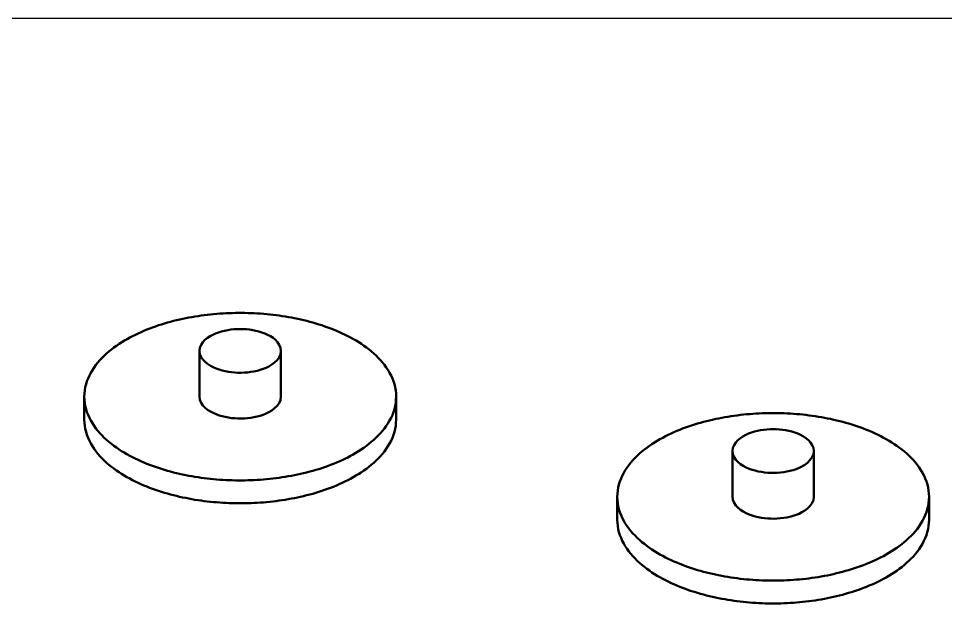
# Model space of a CAD drawing. Header units: millimetres. Extents: x 0 to 841, y 0 to 594.
# Drawn here: x 284.7 to 320.49, y 386.64 to 409.21 of the extents above; entities that cross this region are included whole.
import ezdxf

# ---------------------------------------------------------------- set-up
doc = ezdxf.new("R2010")
doc.units = ezdxf.units.MM
doc.layers.add('COTA', color=7, linetype='CONTINUOUS', lineweight=25)
doc.layers.add('VIS', color=7, linetype='CONTINUOUS', lineweight=50)

msp = doc.modelspace()

# ---------------------------------------------------------------- linework, layer by layer
at = {"layer": 'COTA'}
msp.add_line((323.043, 409.209), (228.697, 409.209), dxfattribs=at)
at = {"layer": 'VIS'}
for points in [[(299.279, 394.616), (299.275, 394.736), (299.262, 394.857), (299.241, 394.976), (299.213, 395.093), (299.177, 395.208), (299.134, 395.321), (299.084, 395.431), (299.028, 395.538), (298.967, 395.643), (298.9, 395.743), (298.829, 395.841), (298.754, 395.936), (298.675, 396.027), (298.592, 396.115), (298.506, 396.2), (298.417, 396.282), (298.326, 396.361), (298.232, 396.437), (298.136, 396.51), (298.038, 396.581), (297.938, 396.649), (297.836, 396.715), (297.733, 396.778), (297.629, 396.838), (297.523, 396.897), (297.416, 396.953), (297.308, 397.007), (297.199, 397.059), (297.089, 397.109), (296.978, 397.157), (296.866, 397.203), (296.754, 397.247), (296.641, 397.289), (296.527, 397.33), (296.412, 397.369), (296.297, 397.406), (296.182, 397.441), (296.066, 397.475), (295.949, 397.507), (295.832, 397.537), (295.715, 397.566), (295.597, 397.594), (295.479, 397.62), (295.361, 397.644), (295.242, 397.667), (295.123, 397.689), (295.004, 397.709), (294.885, 397.727), (294.765, 397.745), (294.645, 397.761), (294.526, 397.775), (294.405, 397.788), (294.285, 397.8), (294.165, 397.811), (294.044, 397.82), (293.924, 397.828), (293.803, 397.834), (293.682, 397.839), (293.562, 397.843), (293.441, 397.846), (293.32, 397.847), (293.199, 397.847), (293.078, 397.846), (292.957, 397.843), (292.837, 397.839), (292.716, 397.834), (292.595, 397.828), (292.475, 397.82), (292.354, 397.811), (292.234, 397.8), (292.114, 397.788), (291.993, 397.775), (291.873, 397.761), (291.754, 397.745), (291.634, 397.727), (291.515, 397.709), (291.396, 397.689), (291.277, 397.667), (291.158, 397.644), (291.04, 397.62), (290.922, 397.594), (290.804, 397.566), (290.687, 397.537), (290.57, 397.507), (290.453, 397.475), (290.337, 397.441), (290.222, 397.406), (290.107, 397.369), (289.992, 397.33), (289.878, 397.289), (289.765, 397.247), (289.653, 397.203), (289.541, 397.157), (289.43, 397.109), (289.32, 397.059), (289.211, 397.007), (289.103, 396.953), (288.996, 396.897), (288.89, 396.838), (288.786, 396.778), (288.683, 396.715), (288.581, 396.649), (288.481, 396.581), (288.383, 396.51), (288.287, 396.437), (288.193, 396.361), (288.102, 396.282), (288.013, 396.2), (287.927, 396.115), (287.844, 396.027), (287.765, 395.936), (287.69, 395.841), (287.619, 395.743), (287.552, 395.643), (287.491, 395.538), (287.435, 395.431), (287.385, 395.321), (287.342, 395.208), (287.306, 395.093), (287.278, 394.976), (287.257, 394.857), (287.244, 394.736), (287.24, 394.616)], [(294.83, 396.382), (294.814, 396.502), (294.769, 396.614), (294.702, 396.715), (294.62, 396.803), (294.526, 396.88), (294.425, 396.947), (294.318, 397.005), (294.208, 397.054), (294.094, 397.096), (293.978, 397.131), (293.861, 397.161), (293.742, 397.184), (293.622, 397.202), (293.502, 397.215), (293.381, 397.222), (293.259, 397.225), (293.138, 397.222), (293.017, 397.215), (292.897, 397.202), (292.777, 397.184), (292.658, 397.161), (292.541, 397.131), (292.425, 397.096), (292.311, 397.054), (292.201, 397.005), (292.094, 396.947), (291.993, 396.88), (291.899, 396.803), (291.817, 396.715), (291.75, 396.614), (291.705, 396.502), (291.689, 396.382)], [(291.689, 396.382), (291.706, 396.26), (291.752, 396.146), (291.821, 396.044), (291.906, 395.954), (292.002, 395.877), (292.106, 395.81), (292.215, 395.752), (292.328, 395.703), (292.445, 395.661), (292.563, 395.626), (292.683, 395.598), (292.805, 395.575), (292.927, 395.558), (293.05, 395.546), (293.173, 395.54), (293.297, 395.539), (293.42, 395.543), (293.543, 395.553), (293.666, 395.568), (293.787, 395.588), (293.908, 395.614), (294.027, 395.647), (294.144, 395.686), (294.259, 395.732), (294.37, 395.786)], [(291.689, 396.382), (291.689, 394.616)], [(294.37, 395.786), (294.483, 395.853), (294.588, 395.933), (294.682, 396.025), (294.759, 396.131), (294.811, 396.252), (294.83, 396.382)], [(294.83, 396.382), (294.83, 394.616)], [(287.24, 394.616), (287.244, 394.495), (287.257, 394.375), (287.278, 394.256), (287.306, 394.139), (287.342, 394.023), (287.385, 393.911), (287.435, 393.801), (287.491, 393.693), (287.552, 393.589), (287.618, 393.489), (287.689, 393.391), (287.765, 393.297), (287.844, 393.205), (287.926, 393.117), (288.012, 393.032), (288.101, 392.95), (288.192, 392.871), (288.286, 392.795), (288.382, 392.722), (288.48, 392.651), (288.58, 392.583), (288.681, 392.518), (288.784, 392.455), (288.888, 392.394), (288.994, 392.336), (289.101, 392.279), (289.209, 392.225), (289.318, 392.173), (289.428, 392.123), (289.539, 392.075), (289.65, 392.029), (289.763, 391.985), (289.876, 391.943), (289.989, 391.902), (290.104, 391.864), (290.219, 391.827), (290.334, 391.791), (290.45, 391.758), (290.567, 391.725), (290.683, 391.695), (290.801, 391.666), (290.918, 391.638), (291.036, 391.613), (291.154, 391.588), (291.273, 391.565), (291.392, 391.543), (291.511, 391.523), (291.63, 391.505), (291.75, 391.487), (291.869, 391.471), (291.989, 391.457), (292.109, 391.444), (292.229, 391.432), (292.35, 391.421), (292.47, 391.412), (292.59, 391.404), (292.711, 391.397), (292.832, 391.392), (292.952, 391.388), (293.073, 391.386), (293.194, 391.384), (293.315, 391.384), (293.435, 391.385), (293.556, 391.388), (293.677, 391.392), (293.797, 391.397), (293.918, 391.403), (294.038, 391.411), (294.159, 391.42), (294.279, 391.431), (294.399, 391.442), (294.519, 391.456), (294.639, 391.47), (294.759, 391.486), (294.878, 391.503), (294.998, 391.522), (295.117, 391.542), (295.236, 391.563), (295.354, 391.586), (295.473, 391.61), (295.591, 391.636), (295.708, 391.663), (295.825, 391.692), (295.942, 391.723), (296.059, 391.755), (296.175, 391.788), (296.29, 391.823), (296.405, 391.86), (296.52, 391.899), (296.633, 391.939), (296.747, 391.981), (296.859, 392.025), (296.971, 392.071), (297.082, 392.119), (297.192, 392.169), (297.301, 392.221), (297.409, 392.274), (297.516, 392.331)], [(287.24, 394.616), (287.24, 393.733)], [(291.689, 394.616), (291.706, 394.494), (291.752, 394.379), (291.821, 394.277), (291.906, 394.188), (292.002, 394.111), (292.106, 394.044), (292.215, 393.986), (292.328, 393.937), (292.445, 393.895), (292.563, 393.86), (292.683, 393.831), (292.805, 393.809), (292.927, 393.792), (293.05, 393.78), (293.173, 393.774), (293.297, 393.773), (293.42, 393.777), (293.543, 393.786), (293.666, 393.801), (293.787, 393.822), (293.908, 393.848), (294.027, 393.88), (294.144, 393.919), (294.259, 393.965), (294.37, 394.02)], [(294.37, 394.02), (294.483, 394.087), (294.588, 394.166), (294.682, 394.258), (294.759, 394.365), (294.811, 394.486), (294.83, 394.616)], [(297.516, 392.331), (297.622, 392.389), (297.727, 392.45), (297.83, 392.513), (297.932, 392.578), (298.032, 392.647), (298.131, 392.717), (298.227, 392.791), (298.321, 392.867), (298.413, 392.946), (298.502, 393.028), (298.589, 393.113), (298.672, 393.201), (298.751, 393.293), (298.827, 393.387), (298.898, 393.485), (298.965, 393.586), (299.027, 393.69), (299.083, 393.798), (299.133, 393.908), (299.176, 394.021), (299.212, 394.137), (299.241, 394.255), (299.262, 394.374), (299.274, 394.495), (299.279, 394.616)], [(299.279, 394.616), (299.279, 393.733)], [(287.24, 393.733), (287.244, 393.612), (287.257, 393.492), (287.278, 393.373), (287.306, 393.256), (287.342, 393.14), (287.385, 393.027), (287.435, 392.917), (287.491, 392.81), (287.552, 392.706), (287.618, 392.605), (287.689, 392.508), (287.765, 392.413), (287.844, 392.322), (287.926, 392.234), (288.012, 392.149), (288.101, 392.067), (288.192, 391.988), (288.286, 391.912), (288.382, 391.839), (288.48, 391.768), (288.58, 391.7), (288.681, 391.635), (288.784, 391.572), (288.888, 391.511), (288.994, 391.452), (289.101, 391.396), (289.209, 391.342), (289.318, 391.29), (289.428, 391.24), (289.539, 391.192), (289.65, 391.146), (289.763, 391.102), (289.876, 391.06), (289.989, 391.019), (290.104, 390.981), (290.219, 390.944), (290.334, 390.908), (290.45, 390.874), (290.567, 390.842), (290.683, 390.812), (290.801, 390.783), (290.918, 390.755), (291.036, 390.729), (291.154, 390.705), (291.273, 390.682), (291.392, 390.66), (291.511, 390.64), (291.63, 390.621), (291.75, 390.604), (291.869, 390.588), (291.989, 390.574), (292.109, 390.56), (292.229, 390.549), (292.35, 390.538), (292.47, 390.529), (292.59, 390.521), (292.711, 390.514), (292.832, 390.509), (292.952, 390.505), (293.073, 390.502), (293.194, 390.501), (293.315, 390.501), (293.435, 390.502), (293.556, 390.505), (293.677, 390.509), (293.797, 390.514), (293.918, 390.52), (294.038, 390.528), (294.159, 390.537), (294.279, 390.548), (294.399, 390.559), (294.519, 390.572), (294.639, 390.587), (294.759, 390.603), (294.878, 390.62), (294.998, 390.639), (295.117, 390.659), (295.236, 390.68), (295.354, 390.703), (295.473, 390.727), (295.591, 390.753), (295.708, 390.78), (295.825, 390.809), (295.942, 390.84), (296.059, 390.872), (296.175, 390.905), (296.29, 390.94), (296.405, 390.977), (296.52, 391.016), (296.633, 391.056), (296.747, 391.098), (296.859, 391.142), (296.971, 391.188), (297.082, 391.236), (297.192, 391.286), (297.301, 391.337), (297.409, 391.391), (297.516, 391.447)], [(297.516, 391.447), (297.622, 391.506), (297.727, 391.567), (297.83, 391.63), (297.932, 391.695), (298.032, 391.763), (298.131, 391.834), (298.227, 391.908), (298.321, 391.984), (298.413, 392.063), (298.502, 392.145), (298.589, 392.23), (298.672, 392.318), (298.751, 392.409), (298.827, 392.504), (298.898, 392.602), (298.965, 392.703), (299.027, 392.807), (299.083, 392.915), (299.133, 393.025), (299.176, 393.138), (299.212, 393.254), (299.241, 393.372), (299.262, 393.491), (299.274, 393.611), (299.279, 393.733)], [(319.856, 390.75), (319.852, 390.871), (319.839, 390.991), (319.818, 391.11), (319.79, 391.227), (319.754, 391.343), (319.711, 391.455), (319.661, 391.566), (319.605, 391.673), (319.544, 391.777), (319.477, 391.878), (319.406, 391.975), (319.331, 392.07), (319.252, 392.161), (319.169, 392.249), (319.083, 392.334), (318.994, 392.416), (318.903, 392.495), (318.809, 392.571), (318.713, 392.644), (318.615, 392.715), (318.515, 392.783), (318.414, 392.849), (318.31, 392.912), (318.206, 392.973), (318.1, 393.031), (317.993, 393.087), (317.885, 393.141), (317.776, 393.193), (317.666, 393.243), (317.555, 393.291), (317.443, 393.337), (317.331, 393.381), (317.218, 393.424), (317.104, 393.464), (316.989, 393.503), (316.874, 393.54), (316.759, 393.575), (316.643, 393.609), (316.526, 393.641), (316.409, 393.671), (316.292, 393.7), (316.174, 393.728), (316.056, 393.754), (315.938, 393.778), (315.819, 393.801), (315.701, 393.823), (315.581, 393.843), (315.462, 393.862), (315.342, 393.879), (315.223, 393.895), (315.103, 393.909), (314.983, 393.922), (314.862, 393.934), (314.742, 393.945), (314.621, 393.954), (314.501, 393.962), (314.38, 393.968), (314.259, 393.974), (314.139, 393.978), (314.018, 393.98), (313.897, 393.981), (313.776, 393.981), (313.655, 393.98), (313.535, 393.978), (313.414, 393.974), (313.293, 393.968), (313.172, 393.962), (313.052, 393.954), (312.931, 393.945), (312.811, 393.934), (312.691, 393.922), (312.571, 393.909), (312.451, 393.895), (312.331, 393.879), (312.211, 393.862), (312.092, 393.843), (311.973, 393.823), (311.854, 393.801), (311.735, 393.778), (311.617, 393.754), (311.499, 393.728), (311.381, 393.7), (311.264, 393.671), (311.147, 393.641), (311.03, 393.609), (310.914, 393.575), (310.799, 393.54), (310.684, 393.503), (310.569, 393.464), (310.455, 393.424), (310.342, 393.381), (310.23, 393.337), (310.118, 393.291), (310.007, 393.243), (309.897, 393.193), (309.788, 393.141), (309.68, 393.087), (309.573, 393.031), (309.467, 392.973), (309.363, 392.912), (309.26, 392.849), (309.158, 392.783), (309.058, 392.715), (308.96, 392.644), (308.864, 392.571), (308.77, 392.495), (308.679, 392.416), (308.59, 392.334), (308.504, 392.249), (308.422, 392.161), (308.342, 392.07), (308.267, 391.975), (308.196, 391.878), (308.129, 391.777), (308.068, 391.673), (308.012, 391.566), (307.963, 391.455), (307.919, 391.343), (307.883, 391.227), (307.855, 391.11), (307.834, 390.991), (307.822, 390.871), (307.817, 390.75)], [(315.407, 392.516), (315.391, 392.636), (315.346, 392.748), (315.279, 392.849), (315.197, 392.938), (315.103, 393.015), (315.002, 393.081), (314.895, 393.139), (314.785, 393.188), (314.671, 393.23), (314.555, 393.266), (314.438, 393.295), (314.319, 393.318), (314.199, 393.336), (314.079, 393.349), (313.958, 393.357), (313.837, 393.359), (313.715, 393.357), (313.595, 393.349), (313.474, 393.336), (313.354, 393.318), (313.235, 393.295), (313.118, 393.266), (313.002, 393.23), (312.888, 393.188), (312.778, 393.139), (312.671, 393.081), (312.57, 393.015), (312.477, 392.938), (312.394, 392.849), (312.327, 392.748), (312.282, 392.636), (312.266, 392.516)], [(312.266, 392.516), (312.283, 392.394), (312.329, 392.28), (312.398, 392.178), (312.483, 392.089), (312.579, 392.011), (312.683, 391.944), (312.792, 391.887), (312.906, 391.837), (313.022, 391.796), (313.14, 391.761), (313.26, 391.732), (313.382, 391.709), (313.504, 391.692), (313.627, 391.681), (313.75, 391.674), (313.874, 391.673), (313.997, 391.678), (314.12, 391.687), (314.243, 391.702), (314.365, 391.722), (314.485, 391.748), (314.604, 391.781), (314.721, 391.82), (314.836, 391.866), (314.947, 391.92)], [(312.266, 392.516), (312.266, 390.75)], [(314.947, 391.92), (315.06, 391.988), (315.165, 392.067), (315.259, 392.159), (315.336, 392.266), (315.388, 392.386), (315.407, 392.516)], [(315.407, 392.516), (315.407, 390.75)], [(307.817, 390.75), (307.822, 390.629), (307.834, 390.509), (307.855, 390.39), (307.883, 390.273), (307.919, 390.158), (307.962, 390.045), (308.012, 389.935), (308.068, 389.828), (308.129, 389.724), (308.195, 389.623), (308.266, 389.525), (308.342, 389.431), (308.421, 389.34), (308.503, 389.252), (308.589, 389.167), (308.678, 389.085), (308.769, 389.006), (308.863, 388.93), (308.959, 388.856), (309.057, 388.786), (309.157, 388.718), (309.258, 388.652), (309.361, 388.589), (309.465, 388.528), (309.571, 388.47), (309.678, 388.414), (309.786, 388.359), (309.895, 388.308), (310.005, 388.258), (310.116, 388.21), (310.227, 388.164), (310.34, 388.12), (310.453, 388.077), (310.567, 388.037), (310.681, 387.998), (310.796, 387.961), (310.911, 387.926), (311.027, 387.892), (311.144, 387.86), (311.26, 387.829), (311.378, 387.8), (311.495, 387.773), (311.613, 387.747), (311.731, 387.722), (311.85, 387.699), (311.969, 387.678), (312.088, 387.658), (312.207, 387.639), (312.327, 387.622), (312.446, 387.606), (312.566, 387.591), (312.686, 387.578), (312.806, 387.566), (312.927, 387.555), (313.047, 387.546), (313.168, 387.538), (313.288, 387.532), (313.409, 387.526), (313.529, 387.522), (313.65, 387.52), (313.771, 387.518), (313.892, 387.518), (314.012, 387.52), (314.133, 387.522), (314.254, 387.526), (314.374, 387.531), (314.495, 387.538), (314.616, 387.545), (314.736, 387.554), (314.856, 387.565), (314.976, 387.577), (315.096, 387.59), (315.216, 387.604), (315.336, 387.62), (315.456, 387.637), (315.575, 387.656), (315.694, 387.676), (315.813, 387.697), (315.931, 387.72), (316.05, 387.745), (316.168, 387.77), (316.285, 387.798), (316.402, 387.827), (316.519, 387.857), (316.636, 387.889), (316.752, 387.922), (316.867, 387.958), (316.982, 387.995), (317.097, 388.033), (317.21, 388.074), (317.324, 388.116), (317.436, 388.16), (317.548, 388.206), (317.659, 388.253), (317.769, 388.303), (317.878, 388.355), (317.986, 388.409), (318.093, 388.465)], [(307.817, 390.75), (307.817, 389.867)], [(312.266, 390.75), (312.283, 390.628), (312.329, 390.514), (312.398, 390.412), (312.483, 390.322), (312.579, 390.245), (312.683, 390.178), (312.792, 390.12), (312.906, 390.071), (313.022, 390.029), (313.14, 389.994), (313.26, 389.966), (313.382, 389.943), (313.504, 389.926), (313.627, 389.914), (313.75, 389.908), (313.874, 389.907), (313.997, 389.911), (314.12, 389.921), (314.243, 389.936), (314.365, 389.956), (314.485, 389.982), (314.604, 390.014), (314.721, 390.053), (314.836, 390.1), (314.947, 390.154)], [(314.947, 390.154), (315.06, 390.221), (315.165, 390.3), (315.259, 390.393), (315.336, 390.499), (315.388, 390.62), (315.407, 390.75)], [(318.093, 388.465), (318.199, 388.523), (318.304, 388.584), (318.407, 388.647), (318.509, 388.713), (318.609, 388.781), (318.708, 388.851), (318.804, 388.925), (318.898, 389.001), (318.99, 389.08), (319.079, 389.162), (319.166, 389.247), (319.249, 389.335), (319.328, 389.427), (319.404, 389.521), (319.475, 389.619), (319.542, 389.72), (319.604, 389.825), (319.66, 389.932), (319.71, 390.043), (319.753, 390.156), (319.789, 390.271), (319.818, 390.389), (319.839, 390.508), (319.852, 390.629), (319.856, 390.75)], [(319.856, 390.75), (319.856, 389.867)], [(307.817, 389.867), (307.822, 389.746), (307.834, 389.626), (307.855, 389.507), (307.883, 389.39), (307.919, 389.275), (307.962, 389.162), (308.012, 389.052), (308.068, 388.945), (308.129, 388.84), (308.195, 388.74), (308.266, 388.642), (308.342, 388.548), (308.421, 388.456), (308.503, 388.368), (308.589, 388.283), (308.678, 388.202), (308.769, 388.123), (308.863, 388.046), (308.959, 387.973), (309.057, 387.902), (309.157, 387.834), (309.258, 387.769), (309.361, 387.706), (309.465, 387.645), (309.571, 387.587), (309.678, 387.53), (309.786, 387.476), (309.895, 387.424), (310.005, 387.374), (310.116, 387.327), (310.227, 387.28), (310.34, 387.236), (310.453, 387.194), (310.567, 387.154), (310.681, 387.115), (310.796, 387.078), (310.911, 387.042), (311.027, 387.009), (311.144, 386.977), (311.26, 386.946), (311.378, 386.917), (311.495, 386.89), (311.613, 386.864), (311.731, 386.839), (311.85, 386.816), (311.969, 386.795), (312.088, 386.774), (312.207, 386.756), (312.327, 386.738), (312.446, 386.722), (312.566, 386.708), (312.686, 386.695), (312.806, 386.683), (312.927, 386.672), (313.047, 386.663), (313.168, 386.655), (313.288, 386.648), (313.409, 386.643), (313.529, 386.639), (313.65, 386.637), (313.771, 386.635), (313.892, 386.635), (314.012, 386.636), (314.133, 386.639), (314.254, 386.643), (314.374, 386.648), (314.495, 386.654), (314.616, 386.662), (314.736, 386.671), (314.856, 386.682), (314.976, 386.694), (315.096, 386.707), (315.216, 386.721), (315.336, 386.737), (315.456, 386.754), (315.575, 386.773), (315.694, 386.793), (315.813, 386.814), (315.931, 386.837), (316.05, 386.861), (316.168, 386.887), (316.285, 386.915), (316.402, 386.943), (316.519, 386.974), (316.636, 387.006), (316.752, 387.039), (316.867, 387.075), (316.982, 387.111), (317.097, 387.15), (317.21, 387.19), (317.324, 387.233), (317.436, 387.277), (317.548, 387.322), (317.659, 387.37), (317.769, 387.42), (317.878, 387.472), (317.986, 387.526), (318.093, 387.582)], [(318.093, 387.582), (318.199, 387.64), (318.304, 387.701), (318.407, 387.764), (318.509, 387.829), (318.609, 387.898), (318.708, 387.968), (318.804, 388.042), (318.898, 388.118), (318.99, 388.197), (319.079, 388.279), (319.166, 388.364), (319.249, 388.452), (319.328, 388.544), (319.404, 388.638), (319.475, 388.736), (319.542, 388.837), (319.604, 388.942), (319.66, 389.049), (319.71, 389.159), (319.753, 389.273), (319.789, 389.388), (319.818, 389.506), (319.839, 389.625), (319.852, 389.746), (319.856, 389.867)]]:
    msp.add_lwpolyline(points, dxfattribs=at)

doc.saveas('drawing.dxf')
